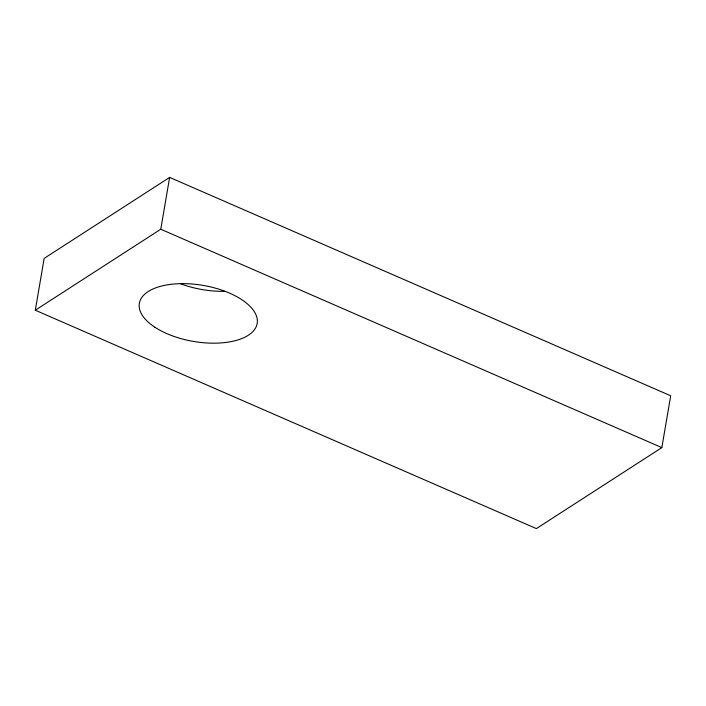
<?xml version="1.0" encoding="UTF-8"?>
<svg xmlns="http://www.w3.org/2000/svg" width="706" height="706" viewBox="0 0 706 706"><rect width="100%" height="100%" fill="white"/><g stroke="black" fill="none" stroke-linecap="round" stroke-linejoin="round"><path stroke-width="1.06" d="M35.3 310.216L44.16 258.387L169.634 177.4L670.7 395.784L661.84 447.613L536.366 528.6L35.3 310.216L160.774 229.229L169.634 177.4M160.774 229.229L661.84 447.613M224.614 291.331A59.772 28.434 9.7 0 1 180.542 283.759M154.985 327.302A59.772 28.434 9.7 0 0 254.769 329.252A59.772 28.434 9.7 0 0 184.998 283.644A59.772 28.434 9.7 0 0 154.985 327.302"/></g></svg>
